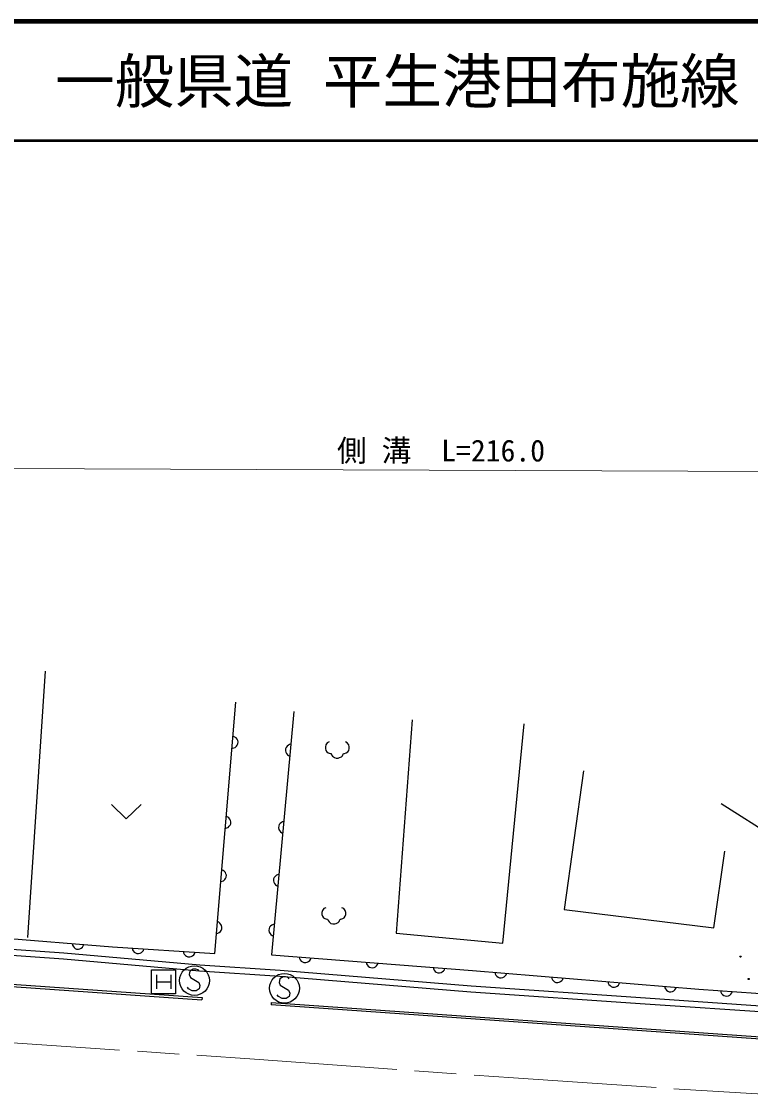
# Model space of a CAD drawing. Units: millimetres, scale not verified. Extents: x 40000 to 680000, y 20000 to 380000.
# Drawn here: x 213908 to 275150, y 289726 to 380000 of the extents above; entities that cross this region are included whole.
import ezdxf
from ezdxf.enums import TextEntityAlignment as Align

# ---------------------------------------------------------------- set-up
doc = ezdxf.new("R2010")
doc.units = ezdxf.units.MM
doc.header["$LTSCALE"] = 1000
doc.linetypes.add('CHAIN', pattern=[18.5, 12, -1.5, 3.5, -1.5])
for name, color, linetype, lineweight in [('M-BGD', 7, 'Continuous', 25), ('M-BGD-EXST', 7, 'Continuous', 25), ('M-BMK', 2, 'CHAIN', 13), ('M-STR-HTXT', 7, 'Continuous', 13), ('M-STR-STRC', 7, 'Continuous', 25), ('M-TTL', 2, 'Continuous', 140), ('M-TTL-LINE', 7, 'Continuous', 50)]:
    doc.layers.add(name, color=color, linetype=linetype, lineweight=lineweight)
doc.layers.add('M-TTL-TXT', color=7, linetype='Continuous')
doc.styles.add('ＭＳ ゴシック', font='')
doc.styles.get('ＭＳ ゴシック').set_extended_font_data('MS Gothic')

msp = doc.modelspace()

# ---------------------------------------------------------------- linework, layer by layer
at = {"layer": 'M-BGD'}
for p, q in [((214430, 303072), (215917, 325441)), ((230140, 301732), (231924, 322843)), ((236799, 322051), (234924, 301612)), ((246737, 321352), (245372, 303433)), ((254345, 302590), (256138, 321012)), ((231836, 319910), (231720, 319960)), ((231931, 319841), (231836, 319910)), ((232021, 319733), (231931, 319841)), ((232072, 319628), (232021, 319733)), ((232101, 319505), (232072, 319628)), ((231631, 318964), (231755, 318993)), ((231755, 318993), (231859, 319044)), ((231859, 319044), (231968, 319135)), ((231968, 319135), (232037, 319229)), ((232037, 319229), (232087, 319345)), ((232087, 319345), (232101, 319505)), ((236097, 318926), (236083, 318767)), ((236083, 318767), (236112, 318643)), ((236148, 319042), (236097, 318926)), ((236216, 319136), (236148, 319042)), ((236325, 319227), (236216, 319136)), ((236430, 319278), (236325, 319227)), ((236553, 319307), (236430, 319278)), ((239475, 319263), (239435, 319103)), ((239435, 319103), (239435, 318943)), ((239435, 318943), (239475, 318783)), ((239595, 319423), (239475, 319263)), ((239475, 318783), (239555, 318663)), ((239755, 319503), (239595, 319423)), ((241275, 319423), (241115, 319503)), ((241395, 319263), (241275, 319423)), ((241315, 318663), (241395, 318783)), ((241435, 319103), (241395, 319263)), ((241395, 318783), (241435, 318943)), ((241435, 318943), (241435, 319103)), ((236112, 318643), (236163, 318538)), ((236163, 318538), (236253, 318430)), ((236253, 318430), (236348, 318361)), ((236348, 318361), (236464, 318311)), ((239555, 318663), (239675, 318583)), ((239675, 318583), (239835, 318543)), ((239835, 318543), (239915, 318543)), ((239915, 318543), (239955, 318423)), ((239955, 318423), (240035, 318303)), ((240035, 318303), (240195, 318183)), ((240195, 318183), (240355, 318143)), ((240355, 318143), (240515, 318143)), ((240515, 318143), (240635, 318183)), ((240635, 318183), (240795, 318263)), ((240795, 318263), (240875, 318343)), ((240875, 318343), (240915, 318423)), ((240915, 318423), (240955, 318543)), ((240955, 318543), (241035, 318543)), ((241035, 318543), (241195, 318583)), ((241195, 318583), (241315, 318663)), ((261122, 317063), (259483, 305427)), ((221460, 314241), (222710, 313041)), ((222710, 313041), (223960, 314241)), ((280421, 309392), (272680, 314295)), ((231236, 313190), (231120, 313241)), ((231331, 313121), (231236, 313190)), ((231260, 312325), (231368, 312415)), ((231421, 313013), (231331, 313121)), ((231368, 312415), (231437, 312510)), ((231472, 312908), (231421, 313013)), ((231437, 312510), (231487, 312626)), ((231501, 312785), (231472, 312908)), ((231487, 312626), (231501, 312785)), ((235515, 312442), (235501, 312283)), ((235566, 312558), (235515, 312442)), ((235635, 312652), (235566, 312558)), ((235743, 312743), (235635, 312652)), ((235848, 312794), (235743, 312743)), ((235971, 312823), (235848, 312794)), ((231031, 312245), (231155, 312274)), ((231155, 312274), (231260, 312325)), ((235501, 312283), (235530, 312160)), ((235530, 312160), (235581, 312055)), ((235581, 312055), (235672, 311946)), ((235672, 311946), (235766, 311877)), ((235766, 311877), (235882, 311827)), ((272060, 303893), (272980, 310335)), ((230850, 308714), (230734, 308764)), ((230773, 307797), (230877, 307849)), ((230945, 308646), (230850, 308714)), ((230877, 307849), (230985, 307940)), ((231036, 308538), (230945, 308646)), ((230985, 307940), (231054, 308034)), ((231087, 308433), (231036, 308538)), ((231054, 308034), (231104, 308151)), ((231117, 308310), (231087, 308433)), ((231104, 308151), (231117, 308310)), ((235088, 308000), (235074, 307840)), ((235074, 307840), (235102, 307717)), ((235139, 308115), (235088, 308000)), ((235208, 308210), (235139, 308115)), ((235317, 308300), (235208, 308210)), ((235422, 308351), (235317, 308300)), ((235545, 308379), (235422, 308351)), ((230650, 307767), (230773, 307797)), ((235102, 307717), (235153, 307612)), ((235153, 307612), (235243, 307503)), ((235243, 307503), (235338, 307434)), ((235338, 307434), (235453, 307384)), ((239185, 305340), (239145, 305180)), ((239145, 305180), (239145, 305020)), ((239305, 305500), (239185, 305340)), ((239465, 305580), (239305, 305500)), ((240985, 305500), (240825, 305580)), ((241105, 305340), (240985, 305500)), ((241145, 305180), (241105, 305340)), ((241145, 305020), (241145, 305180)), ((259483, 305427), (272060, 303893)), ((230482, 304358), (230366, 304408)), ((230577, 304290), (230482, 304358)), ((230668, 304182), (230577, 304290)), ((239145, 305020), (239185, 304860)), ((239185, 304860), (239265, 304740)), ((239265, 304740), (239385, 304660)), ((239385, 304660), (239545, 304620)), ((239545, 304620), (239625, 304620)), ((239625, 304620), (239665, 304500)), ((239665, 304500), (239745, 304380)), ((239745, 304380), (239905, 304260)), ((239905, 304260), (240065, 304220)), ((240225, 304220), (240345, 304260)), ((240345, 304260), (240505, 304340)), ((240505, 304340), (240585, 304420)), ((240585, 304420), (240625, 304500)), ((240625, 304500), (240665, 304620)), ((240665, 304620), (240745, 304620)), ((240745, 304620), (240905, 304660)), ((240905, 304660), (241025, 304740)), ((241025, 304740), (241105, 304860)), ((241105, 304860), (241145, 305020)), ((230282, 303411), (230405, 303441)), ((230405, 303441), (230509, 303493)), ((230509, 303493), (230617, 303584)), ((230617, 303584), (230685, 303678)), ((230719, 304077), (230668, 304182)), ((230685, 303678), (230735, 303795)), ((230749, 303954), (230719, 304077)), ((230735, 303795), (230749, 303954)), ((234705, 303820), (234690, 303661)), ((234690, 303661), (234719, 303538)), ((234755, 303936), (234705, 303820)), ((234719, 303538), (234770, 303432)), ((234824, 304030), (234755, 303936)), ((234770, 303432), (234860, 303324)), ((234933, 304120), (234824, 304030)), ((234860, 303324), (234954, 303255)), ((235038, 304171), (234933, 304120)), ((235161, 304200), (235038, 304171)), ((240065, 304220), (240225, 304220)), ((245372, 303433), (254345, 302590)), ((201379, 302439), (217425, 301283)), ((201418, 302938), (217465, 301781)), ((209968, 303241), (221550, 302284)), ((218157, 302564), (218186, 302441)), ((218186, 302441), (218238, 302337)), ((219103, 302366), (219153, 302482)), ((234954, 303255), (235070, 303204)), ((217465, 301781), (228890, 300784)), ((218238, 302337), (218329, 302229)), ((218329, 302229), (218424, 302161)), ((218424, 302161), (218540, 302111)), ((218540, 302111), (218700, 302098)), ((218700, 302098), (218823, 302128)), ((218823, 302128), (218927, 302179)), ((218927, 302179), (219035, 302271)), ((219035, 302271), (219103, 302366)), ((221550, 302284), (230140, 301732)), ((223199, 302178), (223231, 302056)), ((223231, 302056), (223284, 301952)), ((223284, 301952), (223378, 301846)), ((223378, 301846), (223474, 301779)), ((223474, 301779), (223591, 301732)), ((223591, 301732), (223751, 301722)), ((223751, 301722), (223873, 301754)), ((223873, 301754), (223977, 301807)), ((223977, 301807), (224083, 301901)), ((224083, 301901), (224149, 301997)), ((224149, 301997), (224197, 302114)), ((227493, 301902), (227526, 301779)), ((227526, 301779), (227579, 301676)), ((227579, 301676), (227672, 301570)), ((227672, 301570), (227768, 301503)), ((228168, 301478), (228271, 301531)), ((228271, 301531), (228377, 301625)), ((228377, 301625), (228444, 301720)), ((228444, 301720), (228491, 301838)), ((234924, 301612), (251796, 300308)), ((217425, 301283), (228852, 300286)), ((227768, 301503), (227886, 301456)), ((227886, 301456), (228045, 301445)), ((228045, 301445), (228168, 301478)), ((228890, 300784), (235638, 300324)), ((237237, 301433), (237268, 301311)), ((237268, 301311), (237320, 301206)), ((237320, 301206), (237412, 301099)), ((237412, 301099), (237507, 301031)), ((237507, 301031), (237624, 300982)), ((237624, 300982), (237783, 300970)), ((237783, 300970), (237906, 301001)), ((237906, 301001), (238010, 301053)), ((238010, 301053), (238118, 301145)), ((238118, 301145), (238185, 301240)), ((238185, 301240), (238234, 301356)), ((242861, 300999), (242892, 300876)), ((242892, 300876), (242944, 300772)), ((242944, 300772), (243036, 300664)), ((243036, 300664), (243131, 300597)), ((243530, 300566), (243634, 300618)), ((243634, 300618), (243742, 300710)), ((243742, 300710), (243809, 300805)), ((243809, 300805), (243858, 300922)), ((228852, 300286), (235600, 299826)), ((235600, 299826), (251655, 298513)), ((235638, 300324), (251692, 299011)), ((243131, 300597), (243248, 300548)), ((243248, 300548), (243407, 300535)), ((243407, 300535), (243530, 300566)), ((248485, 300564), (248516, 300442)), ((248516, 300442), (248568, 300337)), ((248568, 300337), (248660, 300230)), ((248660, 300230), (248755, 300162)), ((248755, 300162), (248872, 300113)), ((248872, 300113), (249031, 300101)), ((249031, 300101), (249154, 300131)), ((249154, 300131), (249258, 300184)), ((249258, 300184), (249365, 300276)), ((249365, 300276), (249433, 300371)), ((249433, 300371), (249482, 300487)), ((251796, 300308), (270799, 298746)), ((253673, 300154), (253703, 300031)), ((253703, 300031), (253754, 299927)), ((253754, 299927), (253846, 299819)), ((253846, 299819), (253941, 299751)), ((253941, 299751), (254057, 299701)), ((254216, 299688), (254339, 299718)), ((254339, 299718), (254444, 299770)), ((254444, 299770), (254552, 299861)), ((254552, 299861), (254620, 299956)), ((254620, 299956), (254669, 300072)), ((258424, 299763), (258454, 299641)), ((251692, 299011), (266337, 298015)), ((254057, 299701), (254216, 299688)), ((258454, 299641), (258505, 299536)), ((258505, 299536), (258597, 299428)), ((258597, 299428), (258691, 299360)), ((258691, 299360), (258808, 299310)), ((258808, 299310), (258967, 299297)), ((258967, 299297), (259090, 299327)), ((259090, 299327), (259195, 299379)), ((259195, 299379), (259303, 299470)), ((259303, 299470), (259371, 299565)), ((259371, 299565), (259420, 299682)), ((263175, 299373), (263205, 299250)), ((263205, 299250), (263256, 299145)), ((263256, 299145), (263348, 299038)), ((263348, 299038), (263442, 298970)), ((263442, 298970), (263559, 298920)), ((263559, 298920), (263718, 298907)), ((263718, 298907), (263841, 298937)), ((263841, 298937), (263946, 298988)), ((263946, 298988), (264054, 299080)), ((264054, 299080), (264122, 299175)), ((264122, 299175), (264171, 299291)), ((267925, 298982), (267956, 298859)), ((267956, 298859), (268007, 298755)), ((268872, 298784), (268922, 298900)), ((251655, 298513), (266303, 297516)), ((266337, 298015), (284222, 296782)), ((268007, 298755), (268099, 298647)), ((268099, 298647), (268193, 298579)), ((268193, 298579), (268310, 298529)), ((268310, 298529), (268469, 298516)), ((268469, 298516), (268592, 298546)), ((268592, 298546), (268697, 298598)), ((268697, 298598), (268804, 298689)), ((268804, 298689), (268872, 298784)), ((270799, 298746), (284757, 297749)), ((272627, 298615), (272658, 298493)), ((272658, 298493), (272711, 298389)), ((272711, 298389), (272803, 298282)), ((272803, 298282), (272899, 298215)), ((272899, 298215), (273016, 298167)), ((273016, 298167), (273175, 298155)), ((273175, 298155), (273298, 298187)), ((273298, 298187), (273402, 298239)), ((273402, 298239), (273509, 298332)), ((273509, 298332), (273576, 298427)), ((273576, 298427), (273624, 298544)), ((266303, 297516), (284189, 296283))]:
    msp.add_line(p, q, dxfattribs=at)
for centre in [(274316, 301474), (274991, 299592)]:
    msp.add_circle(centre, 50, dxfattribs=at)
at = {"layer": 'M-BGD-EXST'}
for p, q in [((224843, 298357), (224843, 300357)), ((224843, 300357), (226843, 300357)), ((225243, 299957), (225243, 298757)), ((226443, 299957), (226443, 298757)), ((226843, 300357), (226843, 298357)), ((228043, 300259), (227993, 299959)), ((227993, 299959), (228093, 299709)), ((228343, 300409), (228043, 300259)), ((228543, 300409), (228343, 300409)), ((228743, 300359), (228543, 300409)), ((228843, 300259), (228743, 300359)), ((235899, 299762), (235599, 299612)), ((236099, 299762), (235899, 299762)), ((236299, 299712), (236099, 299762)), ((236399, 299612), (236299, 299712)), ((225243, 299357), (226443, 299357)), ((227943, 298759), (227843, 298909)), ((228093, 299709), (228793, 299309)), ((228793, 299309), (228893, 299059)), ((228893, 299059), (228843, 298759)), ((235599, 299612), (235549, 299312)), ((235549, 299312), (235649, 299062)), ((235649, 299062), (236349, 298662)), ((226843, 298357), (224843, 298357)), ((228243, 298609), (227943, 298759)), ((228593, 298609), (228243, 298609)), ((228843, 298759), (228593, 298609)), ((235499, 298112), (235399, 298262)), ((235799, 297962), (235499, 298112)), ((236149, 297962), (235799, 297962)), ((236399, 298112), (236149, 297962)), ((236349, 298662), (236449, 298412)), ((236449, 298412), (236399, 298112))]:
    msp.add_line(p, q, dxfattribs=at)
for centre in [(228443, 299459), (235999, 298812)]:
    msp.add_circle(centre, 1250, dxfattribs=at)
at = {"layer": 'M-BMK'}
for p, q in [((210183, 294450), (233471, 292854)), ((233471, 292854), (255244, 291284)), ((255244, 291284), (269146, 290345)), ((269146, 290345), (280581, 289661))]:
    msp.add_line(p, q, dxfattribs=at)
at = {"layer": 'M-STR-HTXT'}
msp.add_line((156669, 342665), (349553, 341941), dxfattribs=at)
at = {"layer": 'M-STR-STRC'}
for p, q in [((208189, 299314), (229063, 297842)), ((208203, 299514), (229079, 298041)), ((229079, 298041), (229063, 297842)), ((234883, 297632), (234877, 297432)), ((305566, 292445), (234877, 297432)), ((234883, 297632), (305591, 292644))]:
    msp.add_line(p, q, dxfattribs=at)
at = {"layer": 'M-TTL'}
msp.add_line((680000, 380000), (40000, 380000), dxfattribs=at)
at = {"layer": 'M-TTL-LINE'}
msp.add_line((40000, 370000), (680000, 370000), dxfattribs=at)

# ---------------------------------------------------------------- texts
at = {"layer": 'M-STR-HTXT', "style": 'ＭＳ ゴシック'}
msp.add_text('側 溝\u3000L=216.0', height=1833, dxfattribs=at).set_placement((240415, 342502), align=Align.BOTTOM_LEFT)
at = {"layer": 'M-TTL-TXT', "style": 'ＭＳ ゴシック'}
msp.add_text('一般県道 平生港田布施線', height=3666, dxfattribs=at).set_placement((216734, 375000), align=Align.MIDDLE_LEFT)

doc.saveas('drawing.dxf')
